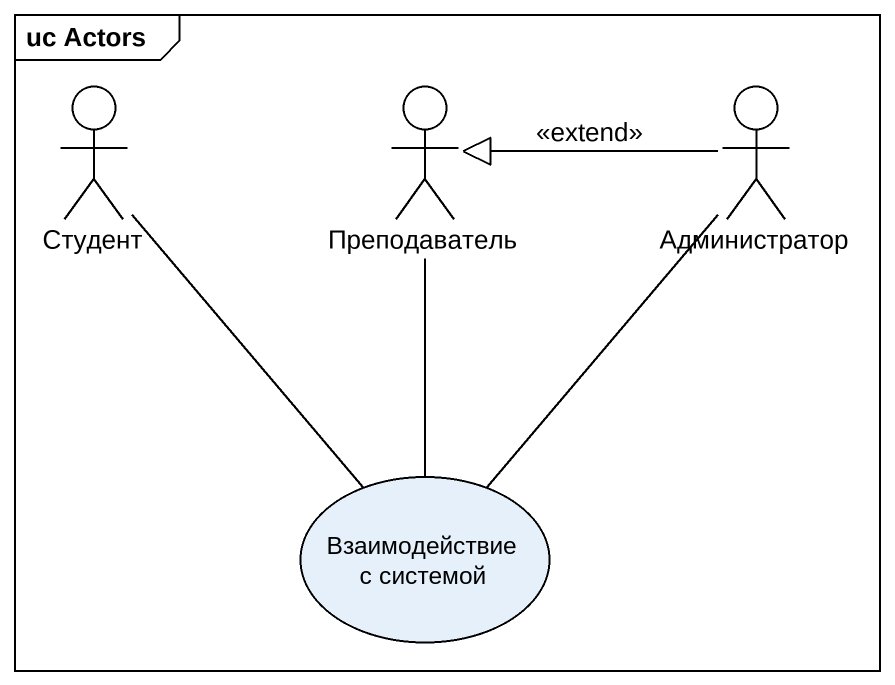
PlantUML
@startuml
mainframe uc Actors
actor Студент
actor Преподаватель
actor Администратор
usecase "Взаимодействие с системой" as Взаимодействие_с_системой
Преподаватель -- Взаимодействие_с_системой
Администратор -left-|> Преподаватель : <<extend>>
Администратор -- Взаимодействие_с_системой
Взаимодействие_с_системой -up- Студент
@enduml
